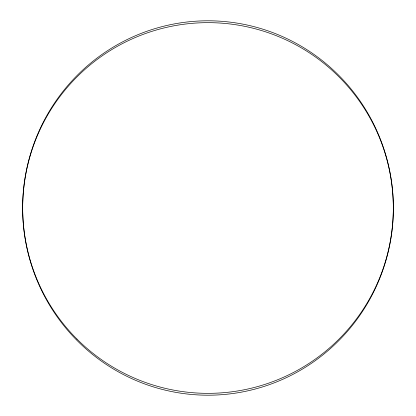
<?xml version="1.0" encoding="UTF-8"?>
<svg xmlns="http://www.w3.org/2000/svg" width="416" height="416" viewBox="0 0 416 416"><rect width="100%" height="100%" fill="white"/><g stroke="black" fill="none" stroke-linecap="round" stroke-linejoin="round"><path stroke-width="0.62" d="M76.944 339.056A185.338 185.338 0 0 0 387.026 255.97A185.338 185.338 0 0 0 160.03 28.974A185.338 185.338 0 0 0 76.944 339.056M47.492 114.4A187.2 185.338 90 0 0 208 395.2A187.2 185.338 90 0 0 368.508 114.4A187.2 185.338 90 0 0 47.492 114.4"/></g></svg>
